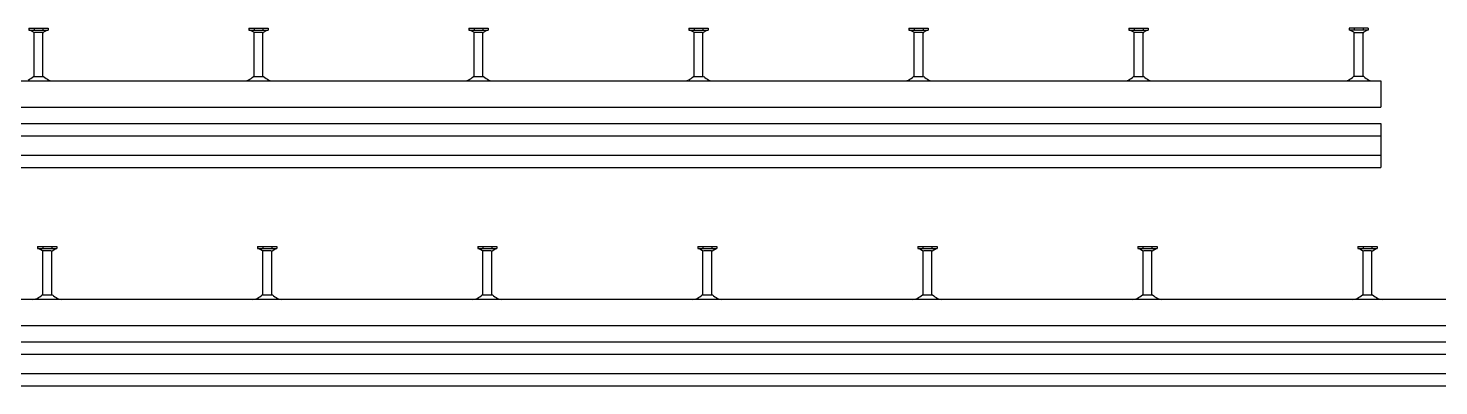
# Model space of a CAD drawing. Header units: millimetres. Extents: x -466 to 5678, y -7065 to 2232.
# Drawn here: x 1119 to 2721, y -4117 to -3711 of the extents above; entities that cross this region are included whole.
import ezdxf

# ---------------------------------------------------------------- set-up
doc = ezdxf.new("R2010")
doc.units = ezdxf.units.MM
doc.layers.add('HALFEN', color=2, linetype='CONTINUOUS')

msp = doc.modelspace()

# ---------------------------------------------------------------- linework, layer by layer
at = {"layer": 'HALFEN'}
for p, q in [((1119.3, -3710.6), (1119.3, -3712.8)), ((1119.3, -3710.6), (1141.2, -3710.6)), ((1119.3, -3712.8), (1141.2, -3712.8)), ((1124.8, -3715.3), (1120.4, -3712.8)), ((1125.2, -3711.1), (1125.2, -3712.3)), ((1125.3, -3765.6), (1125.3, -3716.2)), ((1134.8, -3715.6), (1125.7, -3715.6)), ((1135.3, -3711.1), (1135.3, -3712.3)), ((1135.3, -3765.6), (1135.3, -3716.2)), ((1135.8, -3715.3), (1140.1, -3712.8)), ((1141.2, -3710.6), (1141.2, -3712.8)), ((1369.3, -3710.6), (1391.2, -3710.6)), ((1369.3, -3710.6), (1369.3, -3712.8)), ((1369.3, -3712.8), (1391.2, -3712.8)), ((1374.8, -3715.3), (1370.4, -3712.8)), ((1375.2, -3711.1), (1375.2, -3712.3)), ((1375.3, -3765.6), (1375.3, -3716.2)), ((1384.8, -3715.6), (1375.7, -3715.6)), ((1385.3, -3711.1), (1385.3, -3712.3)), ((1385.3, -3765.6), (1385.3, -3716.2)), ((1385.8, -3715.3), (1390.1, -3712.8)), ((1391.2, -3710.6), (1391.2, -3712.8)), ((1619.3, -3710.6), (1619.3, -3712.8)), ((1619.3, -3710.6), (1641.2, -3710.6)), ((1619.3, -3712.8), (1641.2, -3712.8)), ((1624.8, -3715.3), (1620.4, -3712.8)), ((1625.2, -3711.1), (1625.2, -3712.3)), ((1625.3, -3765.6), (1625.3, -3716.2)), ((1634.8, -3715.6), (1625.7, -3715.6)), ((1635.3, -3711.1), (1635.3, -3712.3)), ((1635.3, -3765.6), (1635.3, -3716.2)), ((1635.8, -3715.3), (1640.1, -3712.8)), ((1641.2, -3710.6), (1641.2, -3712.8)), ((1869.3, -3710.6), (1891.2, -3710.6)), ((1869.3, -3710.6), (1869.3, -3712.8)), ((1869.3, -3712.8), (1891.2, -3712.8)), ((1874.8, -3715.3), (1870.4, -3712.8)), ((1875.2, -3711.1), (1875.2, -3712.3)), ((1875.3, -3765.6), (1875.3, -3716.2)), ((1884.8, -3715.6), (1875.7, -3715.6)), ((1885.3, -3711.1), (1885.3, -3712.3)), ((1885.3, -3765.6), (1885.3, -3716.2)), ((1885.8, -3715.3), (1890.1, -3712.8)), ((1891.2, -3710.6), (1891.2, -3712.8)), ((2119.3, -3710.6), (2141.2, -3710.6)), ((2119.3, -3710.6), (2119.3, -3712.8)), ((2119.3, -3712.8), (2141.2, -3712.8)), ((2124.8, -3715.3), (2120.4, -3712.8)), ((2125.2, -3711.1), (2125.2, -3712.3)), ((2125.3, -3765.6), (2125.3, -3716.2)), ((2134.8, -3715.6), (2125.7, -3715.6)), ((2135.3, -3711.1), (2135.3, -3712.3)), ((2135.3, -3765.6), (2135.3, -3716.2)), ((2135.8, -3715.3), (2140.1, -3712.8)), ((2141.2, -3710.6), (2141.2, -3712.8)), ((2369.3, -3710.6), (2391.2, -3710.6)), ((2369.3, -3710.6), (2369.3, -3712.8)), ((2369.3, -3712.8), (2391.2, -3712.8)), ((2374.8, -3715.3), (2370.4, -3712.8)), ((2375.2, -3711.1), (2375.2, -3712.3)), ((2375.3, -3765.6), (2375.3, -3716.2)), ((2384.8, -3715.6), (2375.7, -3715.6)), ((2385.3, -3711.1), (2385.3, -3712.3)), ((2385.3, -3765.6), (2385.3, -3716.2)), ((2385.8, -3715.3), (2390.1, -3712.8)), ((2391.2, -3710.6), (2391.2, -3712.8)), ((2641.2, -3710.6), (2619.3, -3710.6)), ((2619.3, -3710.6), (2619.3, -3712.8)), ((2641.2, -3712.8), (2619.3, -3712.8)), ((2624.8, -3715.3), (2620.4, -3712.8)), ((2625.2, -3711.1), (2625.2, -3712.3)), ((2625.3, -3765.6), (2625.3, -3716.2)), ((2625.7, -3715.6), (2634.8, -3715.6)), ((2635.3, -3711.1), (2635.3, -3712.3)), ((2635.3, -3765.6), (2635.3, -3716.2)), ((2635.8, -3715.3), (2640.1, -3712.8)), ((2641.2, -3710.6), (2641.2, -3712.8)), ((1124.5, -3765.6), (1136, -3765.6)), ((1374.5, -3765.6), (1386, -3765.6)), ((1624.5, -3765.6), (1636, -3765.6)), ((1874.5, -3765.6), (1886, -3765.6)), ((2124.5, -3765.6), (2136, -3765.6)), ((2374.5, -3765.6), (2386, -3765.6)), ((2636, -3765.6), (2624.5, -3765.6)), ((-394.7, -3770.6), (2655.3, -3770.6)), ((2655.3, -3770.6), (2655.3, -3795.9)), ((2655.3, -3795.9), (2655.3, -3800.6)), ((-394.7, -3800.6), (2655.3, -3800.6)), ((-394.7, -3819), (2655.3, -3819)), ((2655.3, -3819), (2655.3, -3869)), ((-394.7, -3833), (2655.3, -3833)), ((-394.7, -3855), (2655.3, -3855)), ((-394.7, -3869), (2655.3, -3869)), ((1129.3, -3959), (1129.3, -3961.2)), ((1129.3, -3959), (1151.2, -3959)), ((1129.3, -3961.2), (1151.2, -3961.2)), ((1134.8, -3963.8), (1130.4, -3961.2)), ((1135.2, -3959.5), (1135.2, -3960.7)), ((1135.3, -4014), (1135.3, -3964.6)), ((1144.8, -3964), (1135.7, -3964)), ((1145.3, -3959.5), (1145.3, -3960.7)), ((1145.3, -4014), (1145.3, -3964.6)), ((1145.8, -3963.8), (1150.1, -3961.2)), ((1151.2, -3959), (1151.2, -3961.2)), ((1379.3, -3959), (1379.3, -3961.2)), ((1379.3, -3959), (1401.2, -3959)), ((1379.3, -3961.2), (1401.2, -3961.2)), ((1384.8, -3963.8), (1380.4, -3961.2)), ((1385.2, -3959.5), (1385.2, -3960.7)), ((1385.3, -4014), (1385.3, -3964.6)), ((1394.8, -3964), (1385.7, -3964)), ((1395.3, -3959.5), (1395.3, -3960.7)), ((1395.3, -4014), (1395.3, -3964.6)), ((1395.8, -3963.8), (1400.1, -3961.2)), ((1401.2, -3959), (1401.2, -3961.2)), ((1629.3, -3959), (1629.3, -3961.2)), ((1629.3, -3959), (1651.2, -3959)), ((1629.3, -3961.2), (1651.2, -3961.2)), ((1634.8, -3963.8), (1630.4, -3961.2)), ((1635.2, -3959.5), (1635.2, -3960.7)), ((1635.3, -4014), (1635.3, -3964.6)), ((1644.8, -3964), (1635.7, -3964)), ((1645.3, -3959.5), (1645.3, -3960.7)), ((1645.3, -4014), (1645.3, -3964.6)), ((1645.8, -3963.8), (1650.1, -3961.2)), ((1651.2, -3959), (1651.2, -3961.2)), ((1879.3, -3959), (1879.3, -3961.2)), ((1879.3, -3959), (1901.2, -3959)), ((1879.3, -3961.2), (1901.2, -3961.2)), ((1884.8, -3963.8), (1880.4, -3961.2)), ((1885.2, -3959.5), (1885.2, -3960.7)), ((1885.3, -4014), (1885.3, -3964.6)), ((1894.8, -3964), (1885.7, -3964)), ((1895.3, -3959.5), (1895.3, -3960.7)), ((1895.3, -4014), (1895.3, -3964.6)), ((1895.8, -3963.8), (1900.1, -3961.2)), ((1901.2, -3959), (1901.2, -3961.2)), ((2129.3, -3959), (2129.3, -3961.2)), ((2129.3, -3959), (2151.2, -3959)), ((2129.3, -3961.2), (2151.2, -3961.2)), ((2134.8, -3963.8), (2130.4, -3961.2)), ((2135.2, -3959.5), (2135.2, -3960.7)), ((2135.3, -4014), (2135.3, -3964.6)), ((2144.8, -3964), (2135.7, -3964)), ((2145.3, -3959.5), (2145.3, -3960.7)), ((2145.3, -4014), (2145.3, -3964.6)), ((2145.8, -3963.8), (2150.1, -3961.2)), ((2151.2, -3959), (2151.2, -3961.2)), ((2379.3, -3959), (2379.3, -3961.2)), ((2379.3, -3959), (2401.2, -3959)), ((2379.3, -3961.2), (2401.2, -3961.2)), ((2384.8, -3963.8), (2380.4, -3961.2)), ((2385.2, -3959.5), (2385.2, -3960.7)), ((2385.3, -4014), (2385.3, -3964.6)), ((2394.8, -3964), (2385.7, -3964)), ((2395.3, -3959.5), (2395.3, -3960.7)), ((2395.3, -4014), (2395.3, -3964.6)), ((2395.8, -3963.8), (2400.1, -3961.2)), ((2401.2, -3959), (2401.2, -3961.2)), ((2629.3, -3959), (2629.3, -3961.2)), ((2629.3, -3959), (2651.2, -3959)), ((2629.3, -3961.2), (2651.2, -3961.2)), ((2634.8, -3963.8), (2630.4, -3961.2)), ((2635.2, -3959.5), (2635.2, -3960.7)), ((2635.3, -4014), (2635.3, -3964.6)), ((2644.8, -3964), (2635.7, -3964)), ((2645.3, -3959.5), (2645.3, -3960.7)), ((2645.3, -4014), (2645.3, -3964.6)), ((2645.8, -3963.8), (2650.1, -3961.2)), ((2651.2, -3959), (2651.2, -3961.2)), ((-394.7, -4019), (5675.3, -4019)), ((1134.5, -4014), (1146, -4014)), ((1384.5, -4014), (1396, -4014)), ((1634.5, -4014), (1646, -4014)), ((1884.5, -4014), (1896, -4014)), ((2134.5, -4014), (2146, -4014)), ((2384.5, -4014), (2396, -4014)), ((2634.5, -4014), (2646, -4014)), ((-394.7, -4049), (5675.3, -4049)), ((-394.7, -4067.5), (5675.3, -4067.5)), ((-394.7, -4081.5), (5675.3, -4081.5)), ((-394.7, -4103.5), (5675.3, -4103.5)), ((-394.7, -4117.5), (5675.3, -4117.5))]:
    msp.add_line(p, q, dxfattribs=at)
for centre, radius, start, end in [((1124.3, -3716.2), 1, 0, 60), ((1136.3, -3716.2), 1, 120, 180), ((1374.3, -3716.2), 1, 0, 60), ((1386.3, -3716.2), 1, 120, 180), ((1624.3, -3716.2), 1, 0, 60), ((1636.3, -3716.2), 1, 120, 180), ((1874.3, -3716.2), 1, 0, 60), ((1886.3, -3716.2), 1, 120, 180), ((2124.3, -3716.2), 1, 0, 60), ((2136.3, -3716.2), 1, 120, 180), ((2374.3, -3716.2), 1, 0, 60), ((2386.3, -3716.2), 1, 120, 180), ((2624.3, -3716.2), 1, 0, 60), ((2636.3, -3716.2), 1, 120, 180), ((1109.4, -3749.4), 22.2, 294.6836, 312.9728), ((1151.2, -3749.4), 22.2, 227.0272, 245.3164), ((1359.4, -3749.4), 22.2, 294.6836, 312.9728), ((1401.2, -3749.4), 22.2, 227.0272, 245.3164), ((1609.4, -3749.4), 22.2, 294.6836, 312.9728), ((1651.2, -3749.4), 22.2, 227.0272, 245.3164), ((1859.4, -3749.4), 22.2, 294.6836, 312.9728), ((1901.2, -3749.4), 22.2, 227.0272, 245.3164), ((2109.4, -3749.4), 22.2, 294.6836, 312.9728), ((2151.2, -3749.4), 22.2, 227.0272, 245.3164), ((2359.4, -3749.4), 22.2, 294.6836, 312.9728), ((2401.2, -3749.4), 22.2, 227.0272, 245.3164), ((2609.4, -3749.4), 22.2, 294.6836, 312.9728), ((2651.2, -3749.4), 22.2, 227.0272, 245.3164), ((1146.8, -3758.9), 11.8, 245.3164, 270), ((1363.7, -3758.9), 11.8, 270, 294.6836), ((1396.8, -3758.9), 11.8, 245.3164, 270), ((1613.7, -3758.9), 11.8, 270, 294.6836), ((1646.8, -3758.9), 11.8, 245.3164, 270), ((1863.7, -3758.9), 11.8, 270, 294.6836), ((1896.8, -3758.9), 11.8, 245.3164, 270), ((2113.7, -3758.9), 11.8, 270, 294.6836), ((2146.8, -3758.9), 11.8, 245.3164, 270), ((2363.7, -3758.9), 11.8, 270, 294.6836), ((2396.8, -3758.9), 11.8, 245.3164, 270), ((2613.7, -3758.9), 11.8, 270, 294.6836), ((2646.8, -3758.9), 11.8, 245.3164, 270), ((1134.3, -3964.6), 1, 0, 60), ((1146.3, -3964.6), 1, 120, 180), ((1384.3, -3964.6), 1, 0, 60), ((1396.3, -3964.6), 1, 120, 180), ((1634.3, -3964.6), 1, 0, 60), ((1646.3, -3964.6), 1, 120, 180), ((1884.3, -3964.6), 1, 0, 60), ((1896.3, -3964.6), 1, 120, 180), ((2134.3, -3964.6), 1, 0, 60), ((2146.3, -3964.6), 1, 120, 180), ((2384.3, -3964.6), 1, 0, 60), ((2396.3, -3964.6), 1, 120, 180), ((2634.3, -3964.6), 1, 0, 60), ((2646.3, -3964.6), 1, 120, 180), ((1123.7, -4007.3), 11.8, 270, 294.6836), ((1119.4, -3997.8), 22.2, 294.6836, 312.9728), ((1161.2, -3997.8), 22.2, 227.0272, 245.3164), ((1156.8, -4007.3), 11.8, 245.3164, 270), ((1373.7, -4007.3), 11.8, 270, 294.6836), ((1369.4, -3997.8), 22.2, 294.6836, 312.9728), ((1411.2, -3997.8), 22.2, 227.0272, 245.3164), ((1406.8, -4007.3), 11.8, 245.3164, 270), ((1623.7, -4007.3), 11.8, 270, 294.6836), ((1619.4, -3997.8), 22.2, 294.6836, 312.9728), ((1661.2, -3997.8), 22.2, 227.0272, 245.3164), ((1656.8, -4007.3), 11.8, 245.3164, 270), ((1873.7, -4007.3), 11.8, 270, 294.6836), ((1869.4, -3997.8), 22.2, 294.6836, 312.9728), ((1911.2, -3997.8), 22.2, 227.0272, 245.3164), ((1906.8, -4007.3), 11.8, 245.3164, 270), ((2123.7, -4007.3), 11.8, 270, 294.6836), ((2119.4, -3997.8), 22.2, 294.6836, 312.9728), ((2161.2, -3997.8), 22.2, 227.0272, 245.3164), ((2156.8, -4007.3), 11.8, 245.3164, 270), ((2373.7, -4007.3), 11.8, 270, 294.6836), ((2369.4, -3997.8), 22.2, 294.6836, 312.9728), ((2411.2, -3997.8), 22.2, 227.0272, 245.3164), ((2406.8, -4007.3), 11.8, 245.3164, 270), ((2623.7, -4007.3), 11.8, 270, 294.6836), ((2619.4, -3997.8), 22.2, 294.6836, 312.9728), ((2661.2, -3997.8), 22.2, 227.0272, 245.3164), ((2656.8, -4007.3), 11.8, 245.3164, 270)]:
    msp.add_arc(centre, radius, start, end, dxfattribs=at)

doc.saveas('drawing.dxf')
